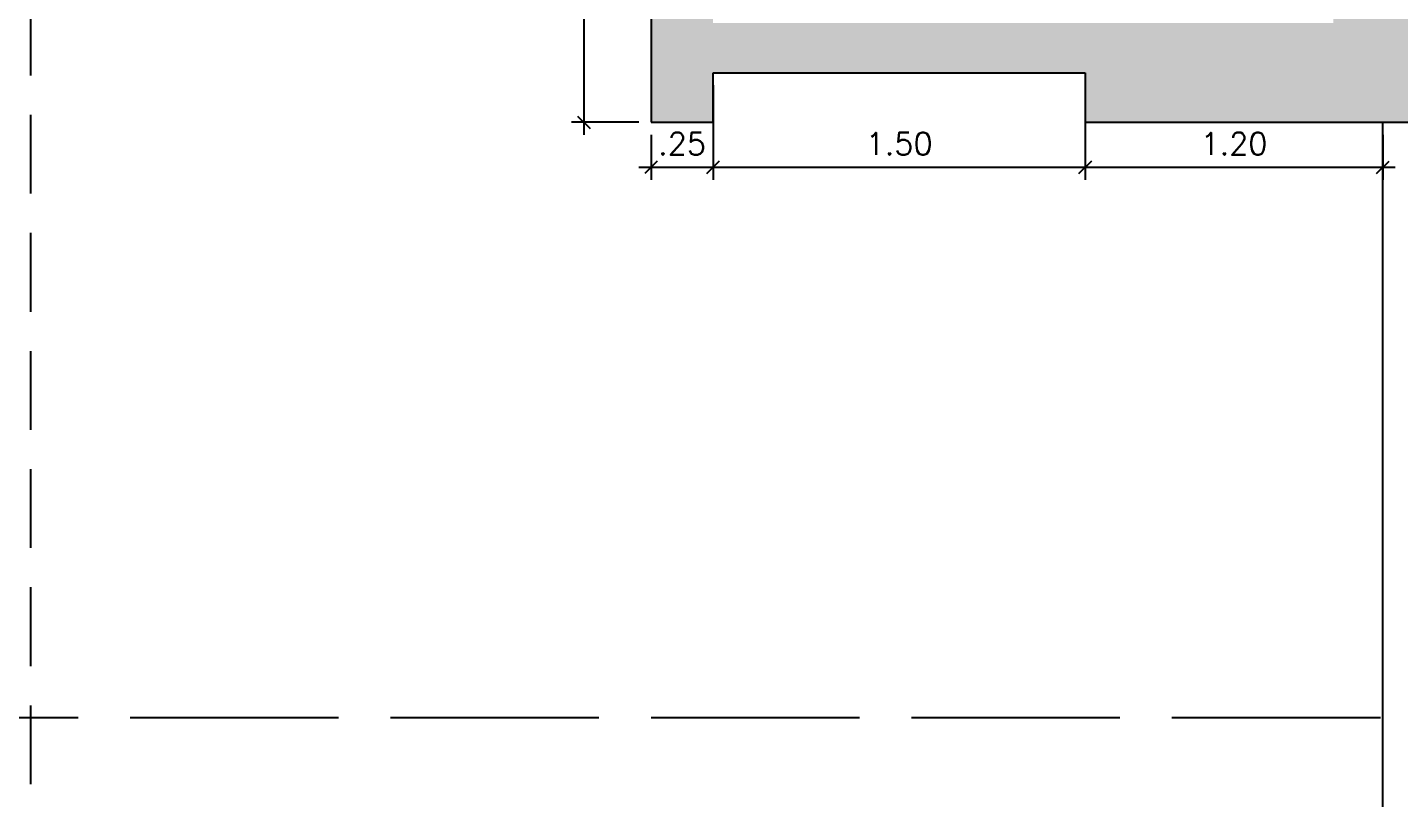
# Model space of a CAD drawing. Header units: millimetres. Extents: x 989.2 to 1073.6, y 1022.3 to 1081.3.
# Drawn here: x 1000.91 to 1006.44, y 1068.02 to 1071.13 of the extents above; entities that cross this region are included whole.
import ezdxf

# ---------------------------------------------------------------- set-up
doc = ezdxf.new("R2010")
doc.units = ezdxf.units.MM
doc.header["$PDMODE"] = 34
doc.linetypes.add('DASHED', pattern=[15, 12, -3])
doc.linetypes.add('DASHED2', pattern=[9.525, 6.35, -3.175])
for name, color, linetype in [('ALVENARIA', 4, 'Continuous'), ('CAIXILHOS', 1, 'Continuous'), ('CORTE', 4, 'Continuous'), ('COTAS', 7, 'Continuous'), ('HACHURA', 253, 'Continuous'), ('PROJEÇÃO', 8, 'DASHED2')]:
    doc.layers.add(name, color=color, linetype=linetype)
doc.styles.get("Standard").update_dxf_attribs({"font": 'simplex.shx'})
doc.dimstyles.new('1.50', dxfattribs={"dimscale": 0.5, "dimtxt": 0.18, "dimasz": 0.1, "dimexe": 0.1, "dimexo": 0.1, "dimgap": 0.1, "dimtad": 1, "dimzin": 4, "dimdsep": 46, "dimtxsty": 'Standard', "dimblk": 'OBLIQUE', "dimcen": 0.1, "dimdle": 0.1, "dimclrd": 1, "dimclre": 1, "dimclrt": 256, "dimadec": 0, "dimazin": 0, "dimtfac": 1, "dimtmove": 0, "dimatfit": 3, "dimldrblk": 'ORIGIN2', "dimfxl": 1, "dimtolj": 1, "dimarcsym": 1})

# ---------------------------------------------------------------- blocks, each defined once
blk = doc.blocks.new('_Oblique')
at = {"color": 0, "linetype": 'ByBlock', "lineweight": -2}
blk.add_line((-0.5, -0.5), (0.5, 0.5), dxfattribs=at)
blk = doc.blocks.new('*D73')
at = {"layer": 'COTAS', "color": 1, "lineweight": -2, "ltscale": 0.05, "transparency": 16777216}
for p, q in [((1003.1511, 1072.6996), (1003.1511, 1070.6996)), ((1003.3721, 1072.6496), (1003.1011, 1072.6496)), ((1003.3721, 1070.7496), (1003.1011, 1070.7496))]:
    blk.add_line(p, q, dxfattribs=at)
at = {"layer": 'Defpoints', "color": 0, "ltscale": 0.05, "transparency": 16777216}
for p in [(1003.4221, 1072.6496), (1003.1511, 1070.7496), (1003.4221, 1070.7496)]:
    blk.add_point(p, dxfattribs=at)
at = {"layer": 'COTAS', "color": 1, "lineweight": -2, "ltscale": 0.05, "transparency": 16777216, "xscale": 0.05, "yscale": 0.05, "zscale": 0.05}
for p, rotation in [((1003.1511, 1072.6496), 90), ((1003.1511, 1070.7496), 270)]:
    blk.add_blockref('_Oblique', p, dxfattribs=dict(at, rotation=rotation))
at = {"layer": 'COTAS', "ltscale": 0.05, "transparency": 16777216, "insert": (1003.0561, 1071.6996), "char_height": 0.09, "attachment_point": 5, "rotation": 90}
blk.add_mtext('\\A1;1.90', dxfattribs=at)
blk = doc.blocks.new('_Origin2')
at = {"color": 0, "linetype": 'ByBlock', "lineweight": -2}
blk.add_line((-0.5, 0), (-1, 0), dxfattribs=at)
for radius in [0.5, 0.25]:
    blk.add_circle((0, 0), radius, dxfattribs=at)
blk = doc.blocks.new('*D74')
at = {"layer": 'COTAS', "color": 1, "lineweight": -2, "ltscale": 0.05, "transparency": 16777216}
for p, q in [((1003.4221, 1070.6996), (1003.4221, 1070.5183)), ((1003.6721, 1070.6996), (1003.6721, 1070.5183)), ((1003.3721, 1070.5683), (1003.7221, 1070.5683))]:
    blk.add_line(p, q, dxfattribs=at)
at = {"layer": 'Defpoints', "color": 0, "ltscale": 0.05, "transparency": 16777216}
for p in [(1003.4221, 1070.7496), (1003.6721, 1070.7496), (1003.6721, 1070.5683)]:
    blk.add_point(p, dxfattribs=at)
at = {"layer": 'COTAS', "color": 1, "lineweight": -2, "ltscale": 0.05, "transparency": 16777216, "xscale": 0.05, "yscale": 0.05, "zscale": 0.05, "rotation": 180}
blk.add_blockref('_Oblique', (1003.4221, 1070.5683), dxfattribs=at)
at = {"layer": 'COTAS', "color": 1, "lineweight": -2, "ltscale": 0.05, "transparency": 16777216, "xscale": 0.05, "yscale": 0.05, "zscale": 0.05}
blk.add_blockref('_Oblique', (1003.6721, 1070.5683), dxfattribs=at)
at = {"layer": 'COTAS', "ltscale": 0.05, "transparency": 16777216, "insert": (1003.5471, 1070.6633), "char_height": 0.09, "attachment_point": 5}
blk.add_mtext('\\A1;.25', dxfattribs=at)
blk = doc.blocks.new('*D75')
at = {"layer": 'COTAS', "color": 1, "lineweight": -2, "ltscale": 0.05, "transparency": 16777216}
for p, q in [((1003.6721, 1070.8996), (1003.6721, 1070.5183)), ((1005.1721, 1070.8996), (1005.1721, 1070.5183)), ((1003.6221, 1070.5683), (1005.2221, 1070.5683))]:
    blk.add_line(p, q, dxfattribs=at)
at = {"layer": 'Defpoints', "color": 0, "ltscale": 0.05, "transparency": 16777216}
for p in [(1003.6721, 1070.9496), (1005.1721, 1070.9496), (1005.1721, 1070.5683)]:
    blk.add_point(p, dxfattribs=at)
at = {"layer": 'COTAS', "color": 1, "lineweight": -2, "ltscale": 0.05, "transparency": 16777216, "xscale": 0.05, "yscale": 0.05, "zscale": 0.05, "rotation": 180}
blk.add_blockref('_Oblique', (1003.6721, 1070.5683), dxfattribs=at)
at = {"layer": 'COTAS', "color": 1, "lineweight": -2, "ltscale": 0.05, "transparency": 16777216, "xscale": 0.05, "yscale": 0.05, "zscale": 0.05}
blk.add_blockref('_Oblique', (1005.1721, 1070.5683), dxfattribs=at)
at = {"layer": 'COTAS', "ltscale": 0.05, "transparency": 16777216, "insert": (1004.4221, 1070.6633), "char_height": 0.09, "attachment_point": 5}
blk.add_mtext('\\A1;1.50', dxfattribs=at)
blk = doc.blocks.new('*D76')
at = {"layer": 'COTAS', "color": 1, "lineweight": -2, "ltscale": 0.05, "transparency": 16777216}
for p, q in [((1005.1721, 1070.6996), (1005.1721, 1070.5183)), ((1006.3721, 1070.6996), (1006.3721, 1070.5183)), ((1005.1221, 1070.5683), (1006.4221, 1070.5683))]:
    blk.add_line(p, q, dxfattribs=at)
at = {"layer": 'Defpoints', "color": 0, "ltscale": 0.05, "transparency": 16777216}
for p in [(1005.1721, 1070.7496), (1006.3721, 1070.7496), (1006.3721, 1070.5683)]:
    blk.add_point(p, dxfattribs=at)
at = {"layer": 'COTAS', "color": 1, "lineweight": -2, "ltscale": 0.05, "transparency": 16777216, "xscale": 0.05, "yscale": 0.05, "zscale": 0.05, "rotation": 180}
blk.add_blockref('_Oblique', (1005.1721, 1070.5683), dxfattribs=at)
at = {"layer": 'COTAS', "color": 1, "lineweight": -2, "ltscale": 0.05, "transparency": 16777216, "xscale": 0.05, "yscale": 0.05, "zscale": 0.05}
blk.add_blockref('_Oblique', (1006.3721, 1070.5683), dxfattribs=at)
at = {"layer": 'COTAS', "ltscale": 0.05, "transparency": 16777216, "insert": (1005.7721, 1070.6633), "char_height": 0.09, "attachment_point": 5}
blk.add_mtext('\\A1;1.20', dxfattribs=at)

msp = doc.modelspace()

# ---------------------------------------------------------------- hatches: boundary and pattern name
at = {"layer": 'HACHURA', "ltscale": 0.05}
h = msp.add_hatch(color=256, dxfattribs=at)
h.dxf.hatch_style = 1
h.paths.add_polyline_path([(1012.1221, 1078.5996), (1000.9221, 1078.5996), (1000.9221, 1077.3996), (1001.2221, 1077.3996), (1001.2221, 1078.3496), (1003.4221, 1078.3496), (1003.4221, 1077.3996), (1003.6721, 1077.3996), (1003.6721, 1078.1996), (1011.7221, 1078.1996), (1011.7221, 1070.7996), (1012.1221, 1070.7996)])
h.paths.add_polyline_path([(1003.6721, 1076.3996), (1003.4221, 1076.1496), (1001.1721, 1073.8996), (1000.9221, 1073.6496), (1003.6721, 1073.6496)], flags=17)
h.paths.add_polyline_path([(1003.4221, 1073.8996), (1001.5256, 1073.8996), (1003.4221, 1075.7961)], flags=17)
h.paths.add_polyline_path([(999.9221, 1076.3996), (998.7221, 1076.3996), (998.7221, 1065.2496), (1006.5721, 1065.2496), (1006.5721, 1065.4996), (1001.1221, 1065.4996), (1000.9221, 1065.4996), (1000.9221, 1065.6496), (999.1221, 1065.6496), (999.1221, 1073.6496), (999.9221, 1073.6496), (999.9221, 1073.8996), (998.9721, 1073.8996), (998.9721, 1073.9496), (998.9721, 1076.0996), (999.9221, 1076.0996)])
h.paths.add_polyline_path([(999.9221, 1078.5996), (998.7221, 1078.5996), (998.7221, 1077.3996), (999.4221, 1077.3996), (999.4221, 1077.6496), (999.6721, 1077.6496), (999.6721, 1077.8996), (999.9221, 1077.8996)])
h.paths.add_polyline_path([(1006.3721, 1073.6496), (1006.5721, 1073.6496), (1006.5721, 1073.8996), (1004.6721, 1073.8996), (1004.6721, 1073.6496), (1006.1721, 1073.6496), (1006.1721, 1072.1496), (1006.1721, 1071.1496), (1005.1721, 1071.1496), (1003.6721, 1071.1496), (1003.6721, 1072.6496), (1003.4221, 1072.6496), (1003.4221, 1070.7496), (1003.6721, 1070.7496), (1003.6721, 1070.9496), (1005.1721, 1070.9496), (1005.1721, 1070.7496), (1006.5721, 1070.7496), (1006.5721, 1072.1496), (1006.3721, 1072.1496)], flags=17)
h.paths.add_polyline_path([(1005.1721, 1072.6496), (1004.6721, 1072.6496), (1004.6721, 1072.1496), (1005.1721, 1072.1496)], flags=17)

# ---------------------------------------------------------------- linework, layer by layer
at = {"layer": 'ALVENARIA'}
for p, q in [((1003.4221, 1072.6496), (1003.4221, 1070.7496)), ((1003.6721, 1070.7496), (1003.6721, 1070.9496)), ((1003.6721, 1070.9496), (1005.1721, 1070.9496)), ((1005.1721, 1070.9496), (1005.1721, 1070.7496)), ((1003.4221, 1070.7496), (1003.6721, 1070.7496)), ((1005.1721, 1070.7496), (1006.5721, 1070.7496))]:
    msp.add_line(p, q, dxfattribs=at)
at = {"layer": 'CAIXILHOS', "color": 1}
msp.add_line((1006.3721, 1065.4996), (1006.3721, 1070.7496), dxfattribs=at)
at = {"layer": 'CORTE', "linetype": 'DASHED', "ltscale": 0.07}
msp.add_line((998.1721, 1068.3496), (1012.6721, 1068.3496), dxfattribs=at)
at = {"layer": 'PROJEÇÃO', "ltscale": 0.05}
msp.add_line((1000.9221, 1065.6996), (1000.9221, 1073.6496), dxfattribs=at)

# ---------------------------------------------------------------- dimensions: what is measured, and where the dimension line sits
at = {"layer": 'COTAS', "ltscale": 0.05}
dim = msp.add_linear_dim(base=(1003.1511, 1070.7496), p1=(1003.4221, 1072.6496), p2=(1003.4221, 1070.7496), angle=90, dimstyle='1.50', dxfattribs=at)
dim.commit()
dim.dimension.update_dxf_attribs({"geometry": '*D73', "text_midpoint": (1003.0561, 1071.6996)})
for base, p1, p2, picture, middle in [((1005.1721, 1070.5683), (1003.6721, 1070.9496), (1005.1721, 1070.9496), '*D75', (1004.4221, 1070.6633)), ((1006.3721, 1070.5683), (1005.1721, 1070.7496), (1006.3721, 1070.7496), '*D76', (1005.7721, 1070.6633))]:
    dim = msp.add_linear_dim(base=base, p1=p1, p2=p2, dimstyle='1.50', dxfattribs=at)
    dim.commit()
    dim.dimension.update_dxf_attribs({"geometry": picture, "text_midpoint": middle})
dim = msp.add_linear_dim(base=(1003.6721, 1070.5683), p1=(1003.4221, 1070.7496), p2=(1003.6721, 1070.7496), dimstyle='1.50', dxfattribs=at)
dim.commit()
dim.dimension.update_dxf_attribs({"geometry": '*D74', "text_midpoint": (1003.5471, 1070.5683), "dimtype": 160})

doc.saveas('drawing.dxf')
